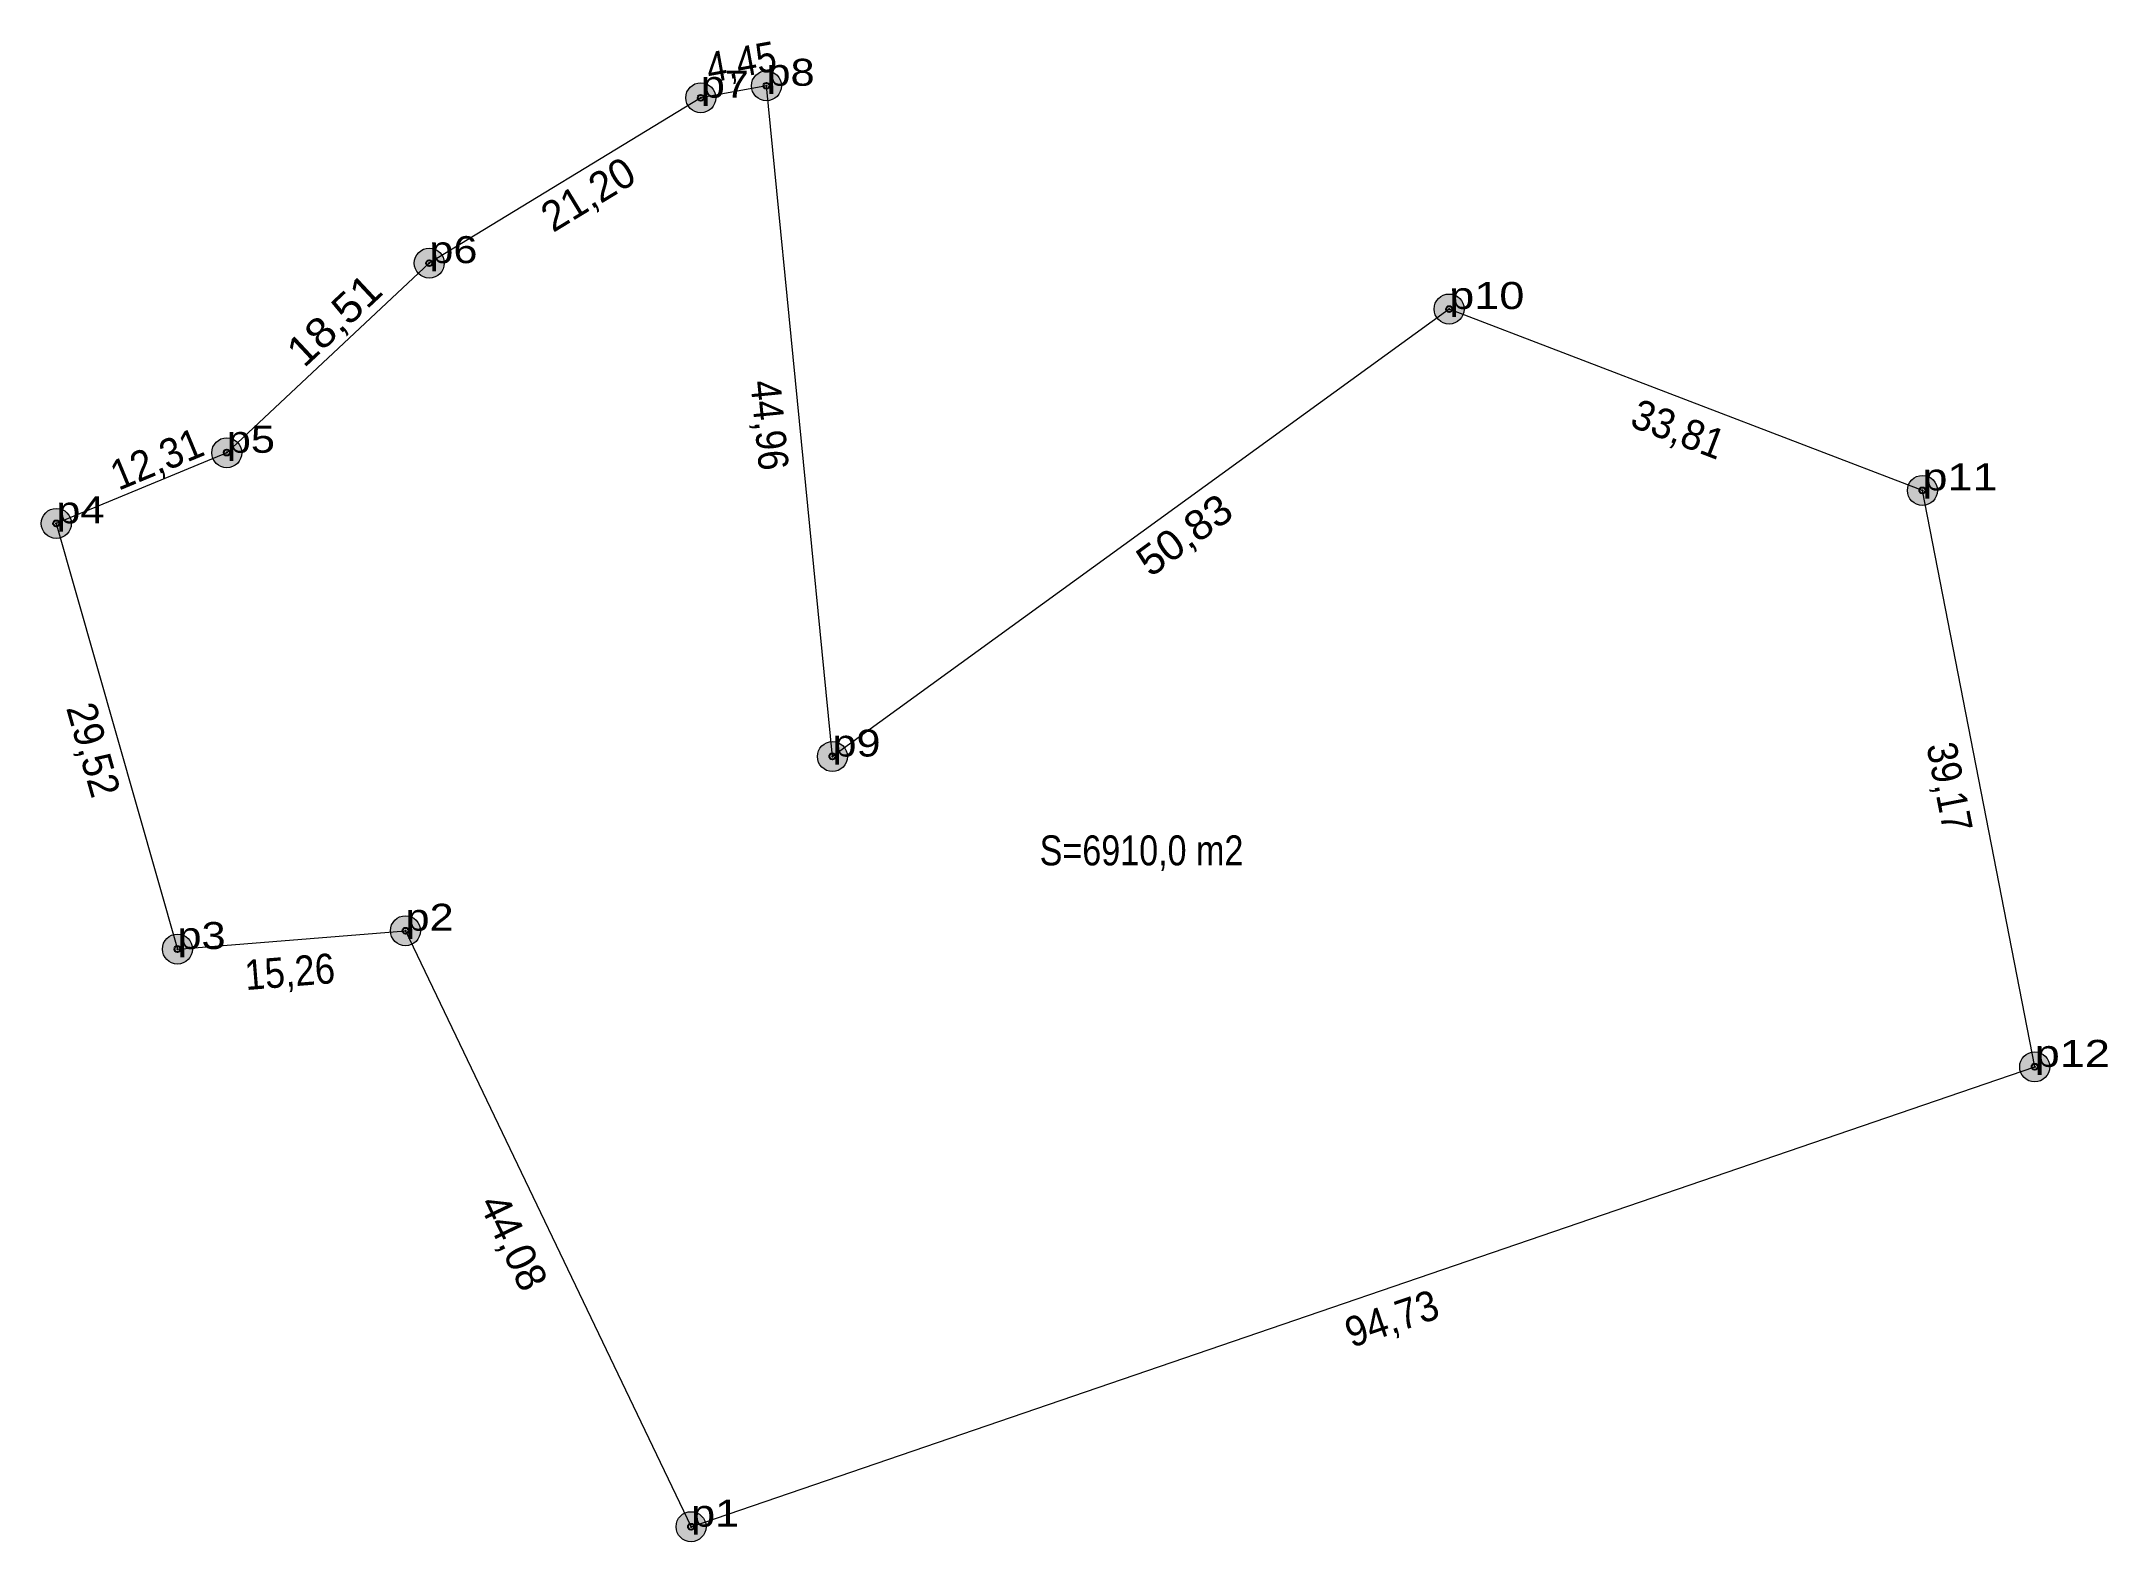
# Model space of a CAD drawing. Header units: metres. Extents: x 550139 to 550277, y 1840578 to 1840678.
import ezdxf
from ezdxf.enums import TextEntityAlignment as Align

# ---------------------------------------------------------------- set-up
doc = ezdxf.new("R2010")
doc.units = ezdxf.units.M
doc.header["$LTSCALE"] = 0.8
doc.header["$PDMODE"] = 32
doc.header["$PDSIZE"] = 0.4
doc.layers.add('10', color=7, linetype='Continuous', lineweight=13)
doc.layers.add('13', color=7, linetype='Continuous', lineweight=13)
for name, color, linetype in [('12', 7, 'Continuous'), ('16', 7, 'Continuous'), ('4', 7, 'Continuous'), ('7', 7, 'Continuous')]:
    doc.layers.add(name, color=color, linetype=linetype)

msp = doc.modelspace()

# ---------------------------------------------------------------- hatches: boundary and pattern name
at = {"layer": '13'}
for points in [[(550188.56, 1840674.96, 1), (550186.56, 1840674.96, 1)], [(550184.18, 1840674.16, 1), (550182.18, 1840674.16, 1)], [(550166.07, 1840663.13, 1), (550164.07, 1840663.13, 1)], [(550234.1, 1840660.07, 1), (550232.1, 1840660.07, 1)], [(550152.56, 1840650.48, 1), (550150.56, 1840650.48, 1)], [(550265.67, 1840647.97, 1), (550263.67, 1840647.97, 1)], [(550141.19, 1840645.77, 1), (550139.19, 1840645.77, 1)], [(550192.96, 1840630.22, 1), (550190.96, 1840630.22, 1)], [(550164.48, 1840618.6, 1), (550162.48, 1840618.6, 1)], [(550149.27, 1840617.38, 1), (550147.27, 1840617.38, 1)], [(550273.16, 1840609.52, 1), (550271.16, 1840609.52, 1)], [(550273.16, 1840609.52, 1), (550271.16, 1840609.52, 1)], [(550183.53, 1840578.85, 1), (550181.53, 1840578.85, 1)]]:
    msp.add_hatch(color=256, dxfattribs=at).paths.add_polyline_path(points)

# ---------------------------------------------------------------- linework, layer by layer
at = {"layer": '10'}
msp.add_lwpolyline([(550272.16, 1840609.52), (550264.67, 1840647.97), (550233.1, 1840660.07), (550191.96, 1840630.22), (550187.56, 1840674.96), (550183.18, 1840674.16), (550165.07, 1840663.13), (550151.56, 1840650.48), (550140.19, 1840645.77), (550148.27, 1840617.38), (550163.48, 1840618.6), (550182.53, 1840578.85)], close=True, dxfattribs=at)
at = {"layer": '13'}
for centre in [(550187.56, 1840674.96), (550183.18, 1840674.16), (550165.07, 1840663.13), (550233.1, 1840660.07), (550151.56, 1840650.48), (550264.67, 1840647.97), (550140.19, 1840645.77), (550191.96, 1840630.22), (550163.48, 1840618.6), (550148.27, 1840617.38), (550272.16, 1840609.52), (550272.16, 1840609.52), (550182.53, 1840578.85)]:
    msp.add_circle(centre, 1, dxfattribs=at)
at = {"layer": '7'}
for p in [(550187.56, 1840674.96), (550183.18, 1840674.16), (550165.07, 1840663.13), (550233.1, 1840660.07), (550151.56, 1840650.49), (550264.67, 1840647.97), (550140.19, 1840645.77), (550191.96, 1840630.23), (550163.48, 1840618.6), (550148.27, 1840617.38), (550272.16, 1840609.53), (550182.53, 1840578.85)]:
    msp.add_point(p, dxfattribs=at)

# ---------------------------------------------------------------- texts
at = {"layer": '12'}
for s, width, p in [('p7', 1.2, (550183.18, 1840674.16)), ('p8', 1.2, (550187.56, 1840674.96)), ('p6', 1.2, (550165.07, 1840663.13)), ('p10', 1.25, (550233.1, 1840660.07)), ('p5', 1.2, (550151.56, 1840650.48)), ('p11', 1.25, (550264.67, 1840647.97)), ('p4', 1.2, (550140.19, 1840645.77)), ('p9', 1.2, (550191.96, 1840630.22)), ('p2', 1.2, (550163.48, 1840618.6)), ('p3', 1.2, (550148.27, 1840617.38)), ('p12', 1.25, (550272.16, 1840609.52)), ('p1', 1.2, (550182.53, 1840578.85))]:
    msp.add_text(s, height=1.8, dxfattribs=dict(at, width=width)).set_placement(p)
at = {"layer": '16'}
for s, rotation, width, p in [('4,45', 10.351, 0.9, (550186.0553, 1840675.572)), ('18,51', 43.117, 1.1, (550159.4015, 1840658.6076)), ('44,96', 275.617, 0.9, (550186.7843, 1840652.2279)), ('33,81', 339.029, 0.95, (550248.0371, 1840651.1289)), ('12,31', 22.502, 0.95, (550147.2723, 1840649.1513)), ('50,83', 35.964, 1.05, (550216.0227, 1840644.1961)), ('29,52', 285.887, 0.95, (550141.7055, 1840630.4037)), ('39,17', 281.023, 0.9, (550265.5081, 1840627.9912)), ('15,26', 4.586, 0.9, (550155.84, 1840614.879)), ('94,73', 18.89, 0.95, (550229.5962, 1840591.7955))]:
    msp.add_text(s, height=2, rotation=rotation, dxfattribs=dict(at, width=width)).set_placement(p, align=Align.CENTER)
for s, rotation, p in [('21,20', 31.344, (550176.1798, 1840666.8732)), ('44,08', 295.606, (550169.8011, 1840597.3922))]:
    msp.add_text(s, height=2, rotation=rotation, dxfattribs=at).set_placement(p, align=Align.CENTER)
at = {"layer": '4', "width": 0.85}
msp.add_text('S=6910,0 m2', height=2, dxfattribs=at).set_placement((550212.58, 1840622.96), align=Align.CENTER)

doc.saveas('drawing.dxf')
